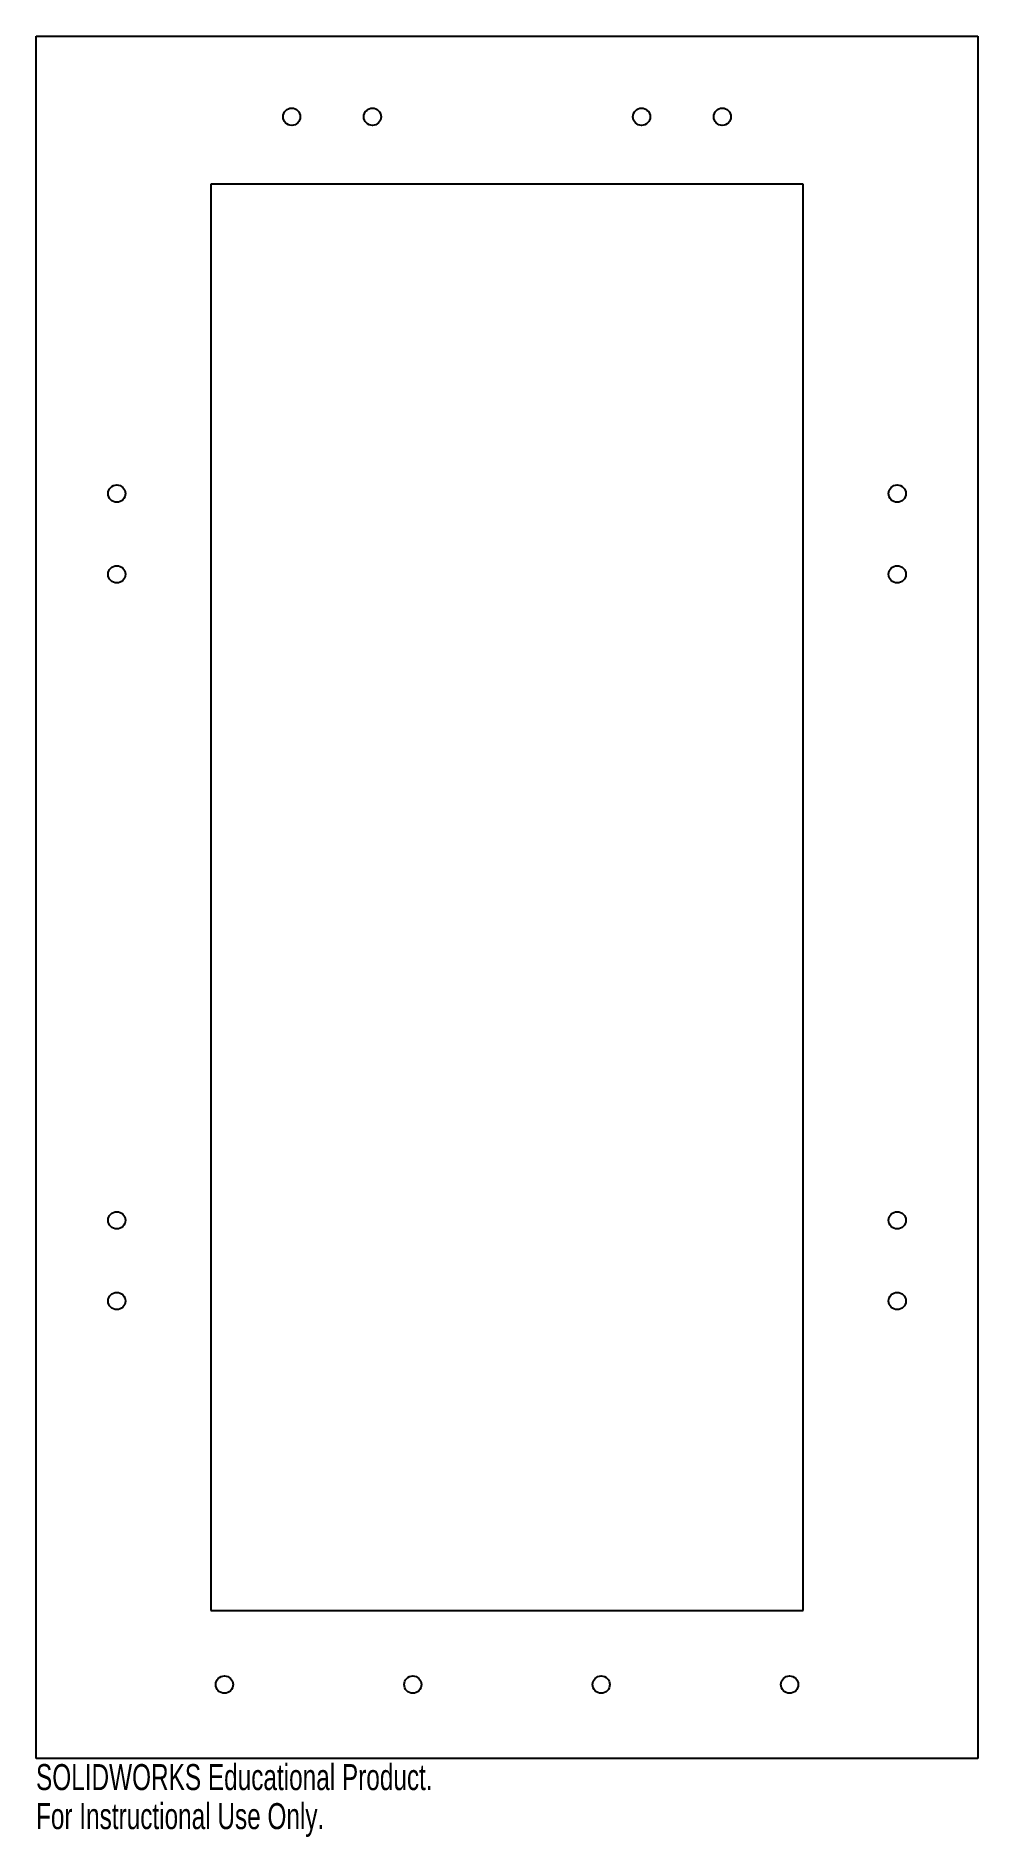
# Model space of a CAD drawing. Header units: millimetres. Extents: x -88 to 88, y -175 to 160.
import ezdxf

# ---------------------------------------------------------------- set-up
doc = ezdxf.new("R2010")
doc.units = ezdxf.units.MM
doc.styles.add('SLDTEXTSTYLE0', font='TXT', dxfattribs={"width": 0.7})

msp = doc.modelspace()

# ---------------------------------------------------------------- linework, layer by layer
at = {"color": 7, "linetype": 'Continuous', "lineweight": 25}
for p, q in [((-87.5, 160), (87.5, 160)), ((-87.5, -160), (-87.5, 160)), ((87.5, 160), (87.5, -160)), ((55, 132.5), (-55, 132.5)), ((-55, 132.5), (-55, -132.5)), ((55, -132.5), (55, 132.5)), ((-55, -132.5), (55, -132.5)), ((87.5, -160), (-87.5, -160))]:
    msp.add_line(p, q, dxfattribs=at)
for centre in [(-40, 145), (-25, 145), (25, 145), (40, 145), (-72.5, 75), (72.5, 75), (-72.5, 60), (72.5, 60), (-72.5, -60), (72.5, -60), (-72.5, -75), (72.5, -75), (-52.5, -146.25), (-17.5, -146.25), (17.5, -146.25), (52.5, -146.25)]:
    msp.add_circle(centre, 1.6, dxfattribs=at)

# ---------------------------------------------------------------- texts
at = {"color": 7, "linetype": 'Continuous', "char_height": 4.8336, "attachment_point": 1, "style": 'SLDTEXTSTYLE0'}
for s, insert in [('SOLIDWORKS Educational Product.', (-87.5, -161.02)), ('For Instructional Use Only.', (-87.5, -168.27))]:
    msp.add_mtext(s, dxfattribs=dict(at, insert=insert))

doc.saveas('drawing.dxf')
